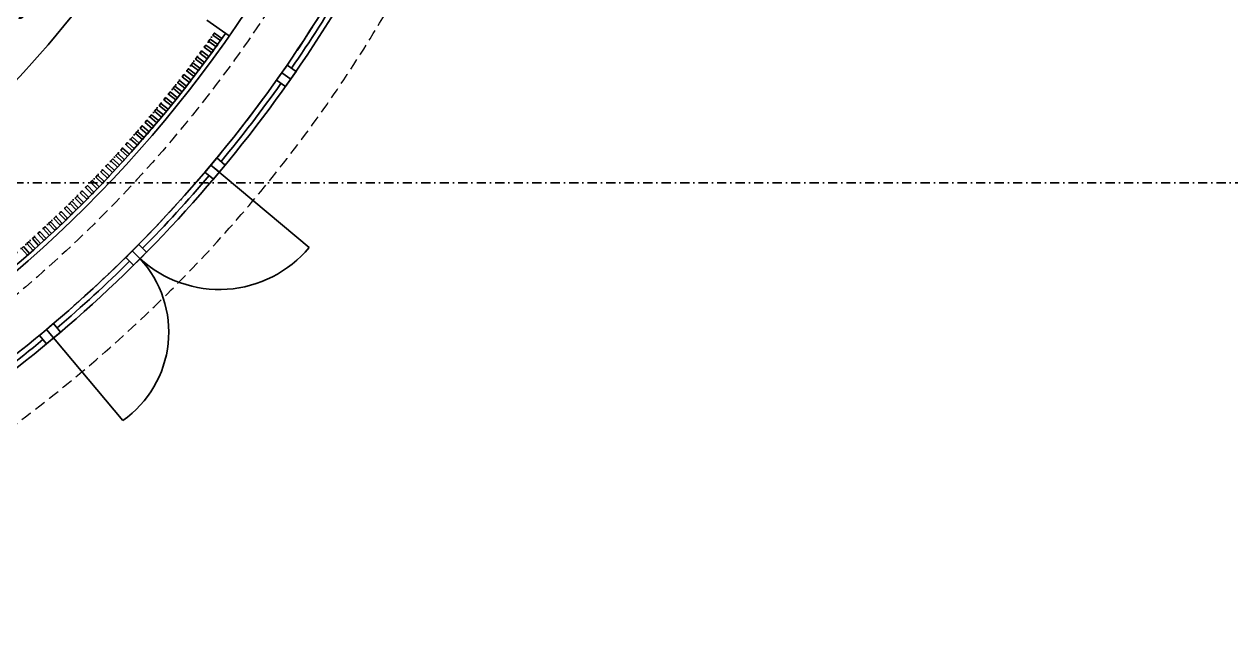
# Model space of a CAD drawing. Header units: millimetres. Extents: x 132785 to 150483, y 90225 to 103753.
# Drawn here: x 145768 to 147080, y 100793 to 101464 of the extents above; entities that cross this region are included whole.
import ezdxf

# ---------------------------------------------------------------- set-up
doc = ezdxf.new("R2010")
doc.units = ezdxf.units.MM
for name, pattern in [('061-GZM-AP-100$0$HIDDEN', [0.375, 0.25, -0.125]), ('DASHDOT', [1, 0.5, -0.25, 0, -0.25]), ('DOT', [6.35, 0, -6.35])]:
    doc.linetypes.add(name, pattern=pattern)
doc.layers.add('061-GZM-AP-100$0$A-cam', color=20, linetype='Continuous')
doc.layers.add('061-GZM-AP-100$0$A-cephe', color=181, linetype='Continuous')
doc.layers.add('061-GZM-AP-100$0$A-kiris', color=252, linetype='Continuous', lineweight=0)
doc.styles.get("Standard").update_dxf_attribs({"font": 'arial.ttf'})

# ---------------------------------------------------------------- blocks, each defined once
blk = doc.blocks.new('061-GZM-AP-100$0$a')
at = {"layer": '061-GZM-AP-100$0$A-cephe'}
blk.add_line((0, 18), (0, 30), dxfattribs=at)
blk.add_lwpolyline([(-10, 30), (-10, 18), (10, 18), (10, 30)], close=True, dxfattribs=at)

msp = doc.modelspace()

# ---------------------------------------------------------------- linework, layer by layer
at = {"color": 7}
msp.add_line((145966.7, 101468.429), (145991.279, 101451.229), dxfattribs=at)
at = {"color": 6, "linetype": 'DASHDOT', "ltscale": 20}
msp.add_line((141576.816, 101291.531), (147851.025, 101291.531), dxfattribs=at)
at = {"color": 7}
for points in [[(145976.9, 101439.602), (145968.788, 101445.45), (145970.543, 101447.884), (145978.654, 101442.035), (145976.9, 101439.602)], [(145981.586, 101446.158), (145973.44, 101451.959), (145975.18, 101454.402), (145983.326, 101448.602), (145981.586, 101446.158)], [(145967.412, 101426.573), (145959.37, 101432.516), (145961.153, 101434.929), (145969.195, 101428.986), (145967.412, 101426.573)], [(145972.175, 101433.074), (145964.098, 101438.969), (145965.867, 101441.393), (145973.944, 101435.497), (145972.175, 101433.074)], [(145957.773, 101413.656), (145949.801, 101419.693), (145951.612, 101422.085), (145959.584, 101416.048), (145957.773, 101413.656)], [(145962.612, 101420.1), (145954.604, 101426.091), (145956.401, 101428.493), (145964.409, 101422.503), (145962.612, 101420.1)], [(145947.983, 101400.853), (145940.082, 101406.983), (145941.921, 101409.353), (145949.822, 101403.223), (145947.983, 101400.853)], [(145952.897, 101407.24), (145944.96, 101413.324), (145946.785, 101415.705), (145954.722, 101409.621), (145952.897, 101407.24)], [(145938.044, 101388.166), (145930.216, 101394.388), (145932.082, 101396.736), (145939.911, 101390.514), (145938.044, 101388.166)], [(145943.032, 101394.495), (145935.168, 101400.671), (145937.02, 101403.03), (145944.885, 101396.854), (145943.032, 101394.495)], [(145927.957, 101375.595), (145920.202, 101381.909), (145922.096, 101384.235), (145929.851, 101377.922), (145927.957, 101375.595)], [(145933.019, 101381.866), (145925.227, 101388.134), (145927.107, 101390.471), (145934.899, 101384.203), (145933.019, 101381.866)], [(145917.723, 101363.144), (145910.043, 101369.548), (145911.964, 101371.852), (145919.644, 101365.448), (145917.723, 101363.144)], [(145922.858, 101369.355), (145915.14, 101375.714), (145917.048, 101378.029), (145924.766, 101371.67), (145922.858, 101369.355)], [(145907.344, 101350.814), (145899.739, 101357.307), (145901.687, 101359.589), (145909.292, 101353.096), (145907.344, 101350.814)], [(145912.552, 101356.964), (145904.909, 101363.413), (145906.843, 101365.706), (145914.486, 101359.257), (145912.552, 101356.964)], [(145896.821, 101338.606), (145889.293, 101345.188), (145891.268, 101347.447), (145898.796, 101340.865), (145896.821, 101338.606)], [(145902.101, 101344.695), (145894.534, 101351.232), (145896.495, 101353.503), (145904.062, 101346.965), (145902.101, 101344.695)], [(145880.771, 101320.528), (145873.359, 101327.241), (145875.373, 101329.464), (145882.785, 101322.751), (145880.771, 101320.528)], [(145886.156, 101326.522), (145878.705, 101333.192), (145880.706, 101335.427), (145888.157, 101328.758), (145886.156, 101326.522)], [(145891.507, 101332.549), (145884.017, 101339.175), (145886.005, 101341.422), (145893.494, 101334.796), (145891.507, 101332.549)], [(145869.895, 101308.633), (145862.563, 101315.433), (145864.602, 101317.633), (145871.935, 101310.833), (145869.895, 101308.633)], [(145875.35, 101314.565), (145867.978, 101321.321), (145870.005, 101323.533), (145877.377, 101316.776), (145875.35, 101314.565)], [(145858.88, 101296.867), (145851.628, 101303.752), (145853.694, 101305.928), (145860.946, 101299.043), (145858.88, 101296.867)], [(145864.405, 101302.734), (145857.113, 101309.577), (145859.165, 101311.764), (145866.458, 101304.922), (145864.405, 101302.734)], [(145847.729, 101285.231), (145840.558, 101292.2), (145842.649, 101294.352), (145849.82, 101287.382), (145847.729, 101285.231)], [(145853.322, 101291.033), (145846.11, 101297.96), (145848.188, 101300.124), (145855.4, 101293.196), (145853.322, 101291.033)], [(145830.748, 101268.023), (145823.7, 101275.118), (145825.829, 101277.232), (145832.876, 101270.138), (145830.748, 101268.023)], [(145836.442, 101273.726), (145829.353, 101280.779), (145831.469, 101282.906), (145838.558, 101275.853), (145836.442, 101273.726)], [(145842.102, 101279.462), (145834.972, 101286.473), (145837.076, 101288.612), (145844.206, 101281.601), (145842.102, 101279.462)], [(145819.26, 101256.719), (145812.296, 101263.895), (145814.449, 101265.985), (145821.413, 101258.808), (145819.26, 101256.719)], [(145825.021, 101262.354), (145818.015, 101269.49), (145820.156, 101271.592), (145827.161, 101264.456), (145825.021, 101262.354)], [(145807.641, 101245.549), (145800.762, 101252.807), (145802.939, 101254.871), (145809.818, 101247.613), (145807.641, 101245.549)], [(145813.467, 101251.117), (145806.545, 101258.334), (145808.71, 101260.411), (145815.632, 101253.194), (145813.467, 101251.117)], [(145789.969, 101229.053), (145783.218, 101236.43), (145785.431, 101238.456), (145792.182, 101231.078), (145789.969, 101229.053)], [(145795.892, 101234.517), (145789.098, 101241.855), (145791.299, 101243.893), (145798.093, 101236.555), (145795.892, 101234.517)], [(145801.782, 101240.016), (145794.946, 101247.314), (145797.135, 101249.365), (145803.972, 101242.067), (145801.782, 101240.016)], [(145778.027, 101218.229), (145771.363, 101225.685), (145773.6, 101227.684), (145780.264, 101220.228), (145778.027, 101218.229)], [(145784.014, 101223.623), (145777.306, 101231.04), (145779.532, 101233.052), (145786.239, 101225.635), (145784.014, 101223.623)], [(145772.009, 101212.869), (145765.389, 101220.364), (145767.638, 101222.35), (145774.258, 101214.855), (145772.009, 101212.869)]]:
    msp.add_lwpolyline(points, dxfattribs=at)
for radius, start, end in [(1380.444, 230.015262, 344.392782), (1180.444, 305.01534, 325.01534), (1230.444, 305.01534, 325.01534)]:
    msp.add_arc((144860.273, 102242.716), radius, start, end, dxfattribs=at)
at = {"color": 253, "linetype": 'DOT'}
msp.add_arc((144860.273, 102242.716), 1365.444, 305.01534, 325.01534, dxfattribs=at)
at = {"color": 253}
msp.add_arc((144860.273, 102242.716), 1375.444, 305.01534, 325.01534, dxfattribs=at)
at = {"layer": '061-GZM-AP-100$0$A-cam', "color": 253}
for start, end in [(325.408858, 329.621822), (320.408858, 324.621822), (315.408858, 319.621822), (310.408858, 314.621822), (305.408858, 309.621822)]:
    msp.add_arc((144860.273, 102242.716), 1456, start, end, dxfattribs=at)
at = {"layer": '061-GZM-AP-100$0$A-cephe', "color": 253}
for p, q in [((145971.287, 101310.97), (146078.207, 101221.303)), ((145792.612, 101132.201), (145875.64, 101033.306))]:
    msp.add_line(p, q, dxfattribs=at)
for centre, radius, start, end in [((144860.273, 102242.716), 1450, 300.01534, 330.01534), ((144860.273, 102242.716), 1462, 300.01534, 330.01534), ((145980.482, 101303.26), 127.543, 227.51534, 320.014906), ((145807.987, 101129.441), 117.553, 305.134952, 42.727942)]:
    msp.add_arc(centre, radius, start, end, dxfattribs=at)
at = {"layer": '061-GZM-AP-100$0$A-kiris', "color": 253, "linetype": '061-GZM-AP-100$0$HIDDEN', "ltscale": 50}
for radius in [1450, 1400]:
    msp.add_circle((144860.273, 102242.716), radius, dxfattribs=at)
msp.add_arc((144860.273, 102242.716), 1510, 299.01534, 331.01534, dxfattribs=at)

# ---------------------------------------------------------------- block references
at = {"layer": '061-GZM-AP-100$0$A-cephe', "color": 253}
for p, rotation in [((146072.846, 101394.147), 55.01533976782024), ((145994.274, 101291.694), 50.01533976782027), ((145907.072, 101196.478), 45.01533976782027), ((145811.903, 101109.225), 40.01533976782028)]:
    msp.add_blockref('061-GZM-AP-100$0$a', p, dxfattribs=dict(at, rotation=rotation))

# ---------------------------------------------------------------- texts
at = {"color": 253, "insert": (145644.274, 101296.858), "char_height": 17.5, "attachment_point": 1, "rotation": 59.51534}
msp.add_mtext_dynamic_manual_height_columns('SHOWCASE (400*50)', width=670.8921, gutter_width=12.5, heights=[0], dxfattribs=at)

doc.saveas('drawing.dxf')
